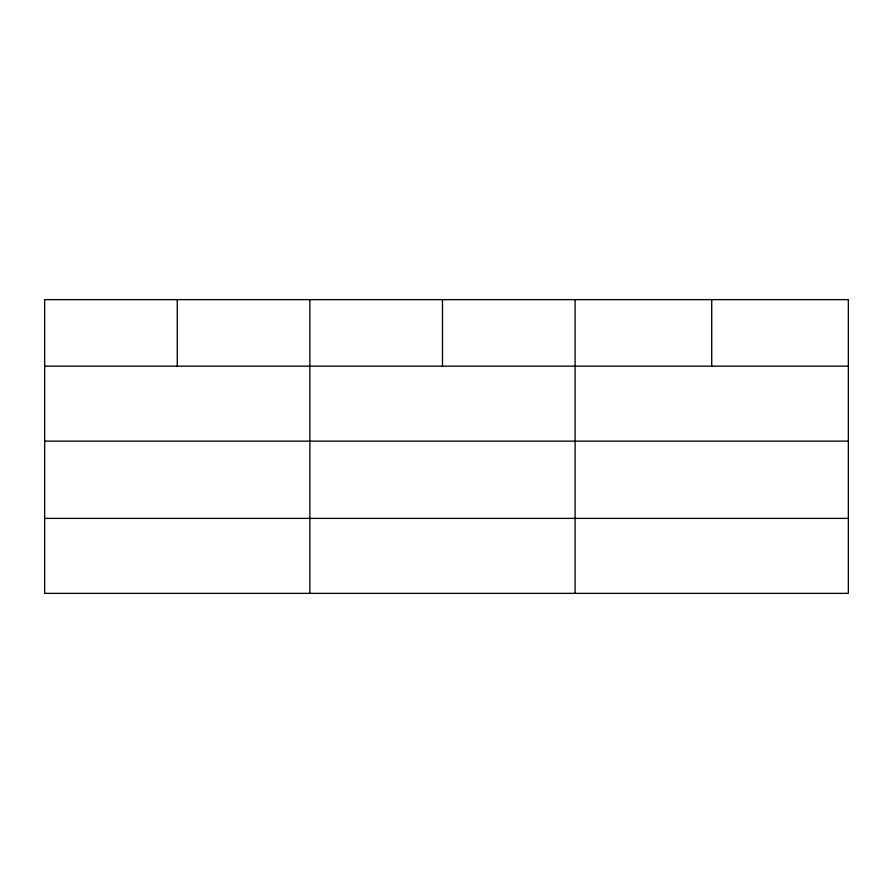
<?xml version="1.0" encoding="UTF-8"?>
<svg xmlns="http://www.w3.org/2000/svg" width="893" height="893" viewBox="0 0 893 893"><rect width="100%" height="100%" fill="white"/><g stroke="black" fill="none" stroke-linecap="round" stroke-linejoin="round"><path stroke-width="1.34" d="M44.65 366.152L848.35 366.152M44.65 441.131L848.35 441.131M44.65 518.386L848.35 518.386M711.721 299.635L711.721 366.152M575.092 299.635L575.092 593.365M442.481 299.635L442.481 366.152M309.871 299.635L309.871 593.365M177.261 299.635L177.261 366.152M848.35 299.635L44.65 299.635L44.65 593.365L848.35 593.365L848.35 299.635"/></g></svg>
